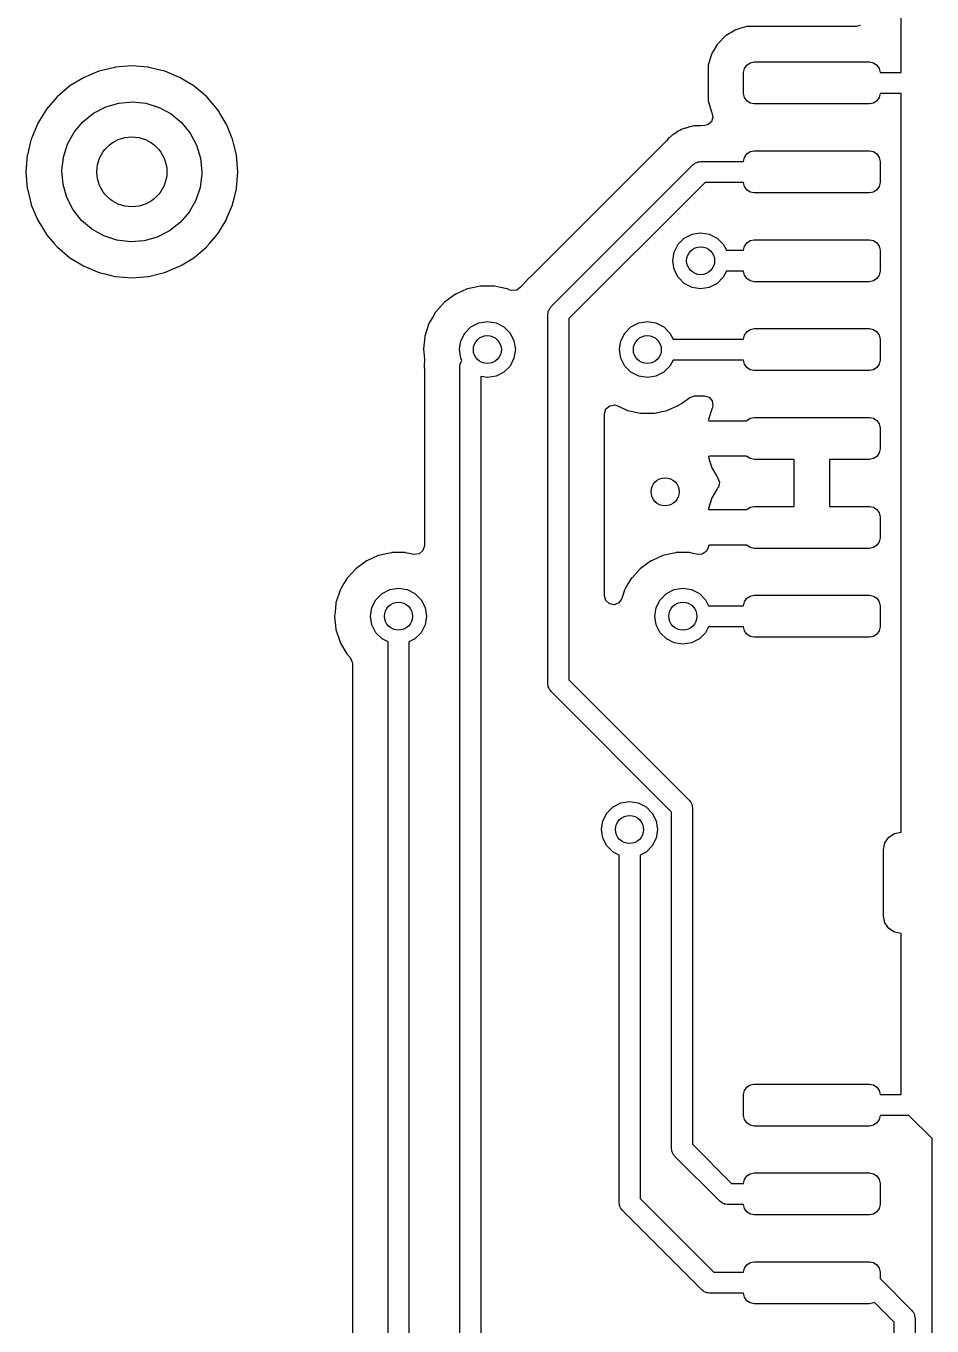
# Model space of a CAD drawing. Extents: x 51 to 243, y -135 to -54.
# Drawn here: x 88.4 to 101.35, y -82.53 to -63.96 of the extents above; entities that cross this region are included whole.
import ezdxf

# ---------------------------------------------------------------- set-up
doc = ezdxf.new("R2010")
doc.units = 0
doc.layers.add('BLACK', color=7, linetype='CONTINUOUS')

msp = doc.modelspace()

# ---------------------------------------------------------------- linework, layer by layer
at = {"layer": 'BLACK', "linetype": 'CONTINUOUS'}
for p, q in [((100.908, -64.62), (100.908, -62.32)), ((98.5376, -64.0149), (98.408, -64.0915)), ((98.5444, -64.0109), (98.5376, -64.0149)), ((98.5376, -64.0149), (98.5376, -64.0149)), ((98.552, -64.0086), (98.5444, -64.0109)), ((98.6042, -63.9935), (98.552, -64.0086)), ((98.552, -64.0086), (98.552, -64.0086)), ((98.7042, -63.9644), (98.6042, -63.9935)), ((98.7106, -63.9639), (98.7042, -63.9644)), ((98.739, -63.9617), (98.7106, -63.9639)), ((98.7106, -63.9639), (98.7106, -63.9639)), ((98.7415, -63.9615), (98.739, -63.9617)), ((98.739, -63.9617), (98.739, -63.9617)), ((100.273, -63.9615), (98.7415, -63.9615)), ((100.326, -63.9501), (100.273, -63.9615)), ((98.2795, -64.22), (98.218, -64.324)), ((98.2835, -64.2132), (98.2795, -64.22)), ((98.2795, -64.22), (98.2795, -64.22)), ((98.4012, -64.0955), (98.2835, -64.2132)), ((98.408, -64.0915), (98.4012, -64.0955)), ((98.408, -64.0915), (98.408, -64.0915)), ((98.1851, -64.4038), (98.1524, -64.5162)), ((98.1966, -64.364), (98.1851, -64.4038)), ((98.1989, -64.3564), (98.1966, -64.364)), ((98.1966, -64.364), (98.1966, -64.364)), ((98.218, -64.324), (98.1989, -64.3564)), ((89.4438, -64.6028), (89.2336, -64.6899)), ((89.4484, -64.6009), (89.4438, -64.6028)), ((89.4438, -64.6028), (89.4438, -64.6028)), ((89.5286, -64.5816), (89.4484, -64.6009)), ((89.6745, -64.5466), (89.5286, -64.5816)), ((89.6793, -64.5455), (89.6745, -64.5466)), ((89.6745, -64.5466), (89.6745, -64.5466)), ((89.916, -64.5268), (89.6793, -64.5455)), ((90.1527, -64.5455), (89.916, -64.5268)), ((90.1575, -64.5466), (90.1527, -64.5455)), ((90.3034, -64.5816), (90.1575, -64.5466)), ((90.1575, -64.5466), (90.1575, -64.5466)), ((90.3836, -64.6009), (90.3034, -64.5816)), ((90.3882, -64.6028), (90.3836, -64.6009)), ((90.5984, -64.6899), (90.3882, -64.6028)), ((90.3882, -64.6028), (90.3882, -64.6028)), ((98.1501, -64.5455), (98.1495, -64.5535)), ((98.1495, -64.5535), (98.1495, -64.9865)), ((98.1519, -64.5226), (98.1501, -64.5455)), ((98.1524, -64.5162), (98.1519, -64.5226)), ((98.1519, -64.5226), (98.1519, -64.5226)), ((98.658, -64.62), (98.6694, -64.5626)), ((98.658, -64.92), (98.658, -64.62)), ((98.6694, -64.5626), (98.7019, -64.5139)), ((98.7019, -64.5139), (98.7506, -64.4814)), ((98.7506, -64.4814), (98.808, -64.47)), ((98.808, -64.47), (100.458, -64.47)), ((100.458, -64.47), (100.515, -64.4814)), ((100.515, -64.4814), (100.564, -64.5139)), ((100.564, -64.5139), (100.597, -64.5626)), ((100.597, -64.5626), (100.608, -64.62)), ((100.608, -64.62), (100.908, -64.62)), ((89.0266, -64.8158), (88.846, -64.97)), ((89.0308, -64.8132), (89.0266, -64.8158)), ((89.2248, -64.6943), (89.0308, -64.8132)), ((89.0308, -64.8132), (89.0308, -64.8132)), ((89.229, -64.6918), (89.2248, -64.6943)), ((89.2336, -64.6899), (89.229, -64.6918)), ((89.2336, -64.6899), (89.2336, -64.6899)), ((90.603, -64.6918), (90.5984, -64.6899)), ((90.5984, -64.6899), (90.5984, -64.6899)), ((90.6072, -64.6943), (90.603, -64.6918)), ((90.8012, -64.8132), (90.6072, -64.6943)), ((90.8054, -64.8158), (90.8012, -64.8132)), ((90.8012, -64.8132), (90.8012, -64.8132)), ((90.986, -64.97), (90.8054, -64.8158)), ((88.846, -64.97), (88.6918, -65.1506)), ((91.1402, -65.1506), (90.986, -64.97)), ((98.1495, -64.9865), (98.1497, -64.989)), ((98.1497, -64.989), (98.1497, -64.989)), ((98.1497, -64.989), (98.1511, -65.0069)), ((98.1511, -65.0069), (98.1524, -65.0238)), ((98.6694, -64.9774), (98.658, -64.92)), ((98.7019, -65.0261), (98.6694, -64.9774)), ((100.597, -64.9774), (100.564, -65.0261)), ((100.608, -64.92), (100.597, -64.9774)), ((100.908, -64.92), (100.608, -64.92)), ((100.908, -75.475), (100.908, -64.92)), ((88.6892, -65.1548), (88.5955, -65.3078)), ((88.6918, -65.1506), (88.6892, -65.1548)), ((88.6892, -65.1548), (88.6892, -65.1548)), ((89.2163, -65.3255), (89.3684, -65.2032)), ((89.3684, -65.2032), (89.5414, -65.1128)), ((89.5414, -65.1128), (89.7286, -65.0577)), ((89.7286, -65.0577), (89.923, -65.04)), ((89.923, -65.04), (90.1171, -65.0604)), ((90.1171, -65.0604), (90.3035, -65.1181)), ((90.3035, -65.1181), (90.4752, -65.211)), ((91.1428, -65.1548), (91.1402, -65.1506)), ((91.2365, -65.3078), (91.1428, -65.1548)), ((91.1428, -65.1548), (91.1428, -65.1548)), ((98.1524, -65.0238), (98.1989, -65.1836)), ((98.1989, -65.1836), (98.2029, -65.1904)), ((98.2029, -65.1904), (98.206, -65.1977)), ((98.206, -65.1977), (98.2046, -65.1983)), ((98.2046, -65.1983), (98.2197, -65.2582)), ((98.7506, -65.0586), (98.7019, -65.0261)), ((98.808, -65.07), (98.7506, -65.0586)), ((100.458, -65.07), (98.808, -65.07)), ((100.515, -65.0586), (100.458, -65.07)), ((100.564, -65.0261), (100.515, -65.0586)), ((88.5659, -65.3576), (88.4811, -65.5623)), ((88.5678, -65.353), (88.5659, -65.3576)), ((88.5659, -65.3576), (88.5659, -65.3576)), ((88.5955, -65.3078), (88.5678, -65.353)), ((89.0909, -65.475), (89.2163, -65.3255)), ((90.4752, -65.211), (90.6256, -65.3354)), ((90.6256, -65.3354), (90.7489, -65.4866)), ((91.2642, -65.353), (91.2365, -65.3078)), ((91.2661, -65.3576), (91.2642, -65.353)), ((91.3509, -65.5623), (91.2661, -65.3576)), ((91.2661, -65.3576), (91.2661, -65.3576)), ((97.9196, -65.3904), (97.9002, -65.3944)), ((97.9402, -65.3844), (97.9196, -65.3904)), ((97.9863, -65.383), (97.9402, -65.3844)), ((97.9982, -65.3821), (97.9863, -65.383)), ((98.0026, -65.3815), (97.9982, -65.3821)), ((98.0317, -65.3815), (98.0026, -65.3815)), ((98.0356, -65.3814), (98.0317, -65.3815)), ((98.0407, -65.3813), (98.0356, -65.3814)), ((98.0978, -65.3795), (98.0407, -65.3813)), ((98.1419, -65.37), (98.0978, -65.3795)), ((98.1972, -65.3255), (98.1419, -65.37)), ((98.2197, -65.2582), (98.1972, -65.3255)), ((88.4769, -65.5724), (88.4625, -65.6324)), ((88.4811, -65.5623), (88.4769, -65.5724)), ((88.9969, -65.6461), (89.0909, -65.475)), ((90.7489, -65.4866), (90.8405, -65.6589)), ((91.3551, -65.5724), (91.3509, -65.5623)), ((91.3695, -65.6324), (91.3551, -65.5724)), ((97.5896, -65.5562), (97.5707, -65.579)), ((97.607, -65.5436), (97.5896, -65.5562)), ((97.622, -65.5307), (97.607, -65.5436)), ((97.6372, -65.5155), (97.622, -65.5307)), ((97.644, -65.5115), (97.6372, -65.5155)), ((97.677, -65.492), (97.644, -65.5115)), ((97.644, -65.5115), (97.644, -65.5115)), ((97.6869, -65.4855), (97.677, -65.492)), ((97.6901, -65.4832), (97.6869, -65.4855)), ((97.7242, -65.4584), (97.6901, -65.4832)), ((97.7442, -65.4505), (97.7242, -65.4584)), ((97.7619, -65.4418), (97.7442, -65.4505)), ((97.7804, -65.4309), (97.7619, -65.4418)), ((97.8248, -65.418), (97.7804, -65.4309)), ((97.836, -65.4141), (97.8248, -65.418)), ((97.8716, -65.4), (97.836, -65.4141)), ((97.8789, -65.3971), (97.8716, -65.4)), ((97.8716, -65.4), (97.8716, -65.4)), ((97.8868, -65.3961), (97.8789, -65.3971)), ((97.8932, -65.3953), (97.8868, -65.3961)), ((97.8868, -65.3961), (97.8868, -65.3961)), ((97.9002, -65.3944), (97.8932, -65.3953)), ((88.4625, -65.6324), (88.423, -65.797)), ((88.9379, -65.8321), (88.9969, -65.6461)), ((90.8405, -65.6589), (90.897, -65.8458)), ((91.409, -65.797), (91.3695, -65.6324)), ((97.5522, -65.6005), (95.6044, -67.5483)), ((97.5602, -65.5918), (97.5522, -65.6005)), ((97.5707, -65.579), (97.5602, -65.5918)), ((98.7019, -65.7839), (98.7506, -65.7514)), ((98.7506, -65.7514), (98.808, -65.74)), ((98.808, -65.74), (100.458, -65.74)), ((100.458, -65.74), (100.515, -65.7514)), ((100.515, -65.7514), (100.564, -65.7839)), ((88.4215, -65.8033), (88.4028, -66.04)), ((88.423, -65.797), (88.4215, -65.8033)), ((88.9161, -66.026), (88.9379, -65.8321)), ((90.897, -65.8458), (90.916, -66.04)), ((91.4105, -65.8033), (91.409, -65.797)), ((91.4292, -66.04), (91.4105, -65.8033)), ((95.9059, -67.9659), (97.9379, -65.9339)), ((97.9379, -65.9339), (97.955, -65.9241)), ((97.955, -65.9241), (97.969, -65.9101)), ((97.969, -65.9101), (97.9881, -65.905)), ((97.9881, -65.905), (98.0052, -65.8951)), ((98.0052, -65.8951), (98.0249, -65.8951)), ((98.0249, -65.8951), (98.044, -65.89)), ((98.044, -65.89), (98.658, -65.89)), ((98.658, -65.89), (98.6694, -65.8326)), ((98.6694, -65.8326), (98.7019, -65.7839)), ((100.564, -65.7839), (100.597, -65.8326)), ((100.597, -65.8326), (100.608, -65.89)), ((100.608, -65.89), (100.608, -66.19)), ((88.4028, -66.04), (88.4215, -66.2767)), ((88.9324, -66.2205), (88.9161, -66.026)), ((90.9156, -66.0679), (90.8911, -66.2615)), ((90.916, -66.04), (90.9156, -66.0679)), ((91.4105, -66.2767), (91.4292, -66.04)), ((88.4215, -66.2767), (88.4226, -66.2815)), ((88.4226, -66.2815), (88.4226, -66.2815)), ((88.4226, -66.2815), (88.451, -66.3996)), ((88.9862, -66.4081), (88.9324, -66.2205)), ((90.8911, -66.2615), (90.8295, -66.4467)), ((91.381, -66.3996), (91.4094, -66.2815)), ((91.4094, -66.2815), (91.4105, -66.2767)), ((91.4094, -66.2815), (91.4094, -66.2815)), ((98.1061, -66.19), (96.162, -68.1341)), ((98.658, -66.19), (98.1061, -66.19)), ((98.6694, -66.2474), (98.658, -66.19)), ((98.7019, -66.2961), (98.6694, -66.2474)), ((98.7506, -66.3286), (98.7019, -66.2961)), ((100.564, -66.2961), (100.515, -66.3286)), ((100.597, -66.2474), (100.564, -66.2961)), ((100.608, -66.19), (100.597, -66.2474)), ((88.451, -66.3996), (88.4769, -66.5076)), ((89.0754, -66.5817), (88.9862, -66.4081)), ((90.8295, -66.4467), (90.7331, -66.6164)), ((91.3551, -66.5076), (91.381, -66.3996)), ((98.808, -66.34), (98.7506, -66.3286)), ((100.458, -66.34), (98.808, -66.34)), ((100.515, -66.3286), (100.458, -66.34)), ((88.4769, -66.5076), (88.4788, -66.5122)), ((88.4788, -66.5122), (88.4788, -66.5122)), ((88.4788, -66.5122), (88.5617, -66.7123)), ((89.1967, -66.7347), (89.0754, -66.5817)), ((90.7331, -66.6164), (90.6056, -66.7642)), ((91.2703, -66.7123), (91.3532, -66.5122)), ((91.3532, -66.5122), (91.3551, -66.5076)), ((91.3532, -66.5122), (91.3532, -66.5122)), ((88.5617, -66.7123), (88.5678, -66.727)), ((88.5678, -66.727), (88.5703, -66.7312)), ((88.5703, -66.7312), (88.6892, -66.9252)), ((89.3453, -66.8611), (89.1967, -66.7347)), ((89.5157, -66.9564), (89.3453, -66.8611)), ((90.6056, -66.7642), (90.4518, -66.8843)), ((91.1428, -66.9252), (91.2617, -66.7312)), ((91.2617, -66.7312), (91.2642, -66.727)), ((91.2642, -66.727), (91.2703, -66.7123)), ((88.6892, -66.9252), (88.6892, -66.9252)), ((88.6892, -66.9252), (88.6918, -66.9294)), ((88.6918, -66.9294), (88.8062, -67.0633)), ((89.7013, -67.0167), (89.5157, -66.9564)), ((89.8951, -67.0398), (89.7013, -67.0167)), ((90.0896, -67.0248), (89.8951, -67.0398)), ((90.2776, -66.9723), (90.0896, -67.0248)), ((90.4518, -66.8843), (90.2776, -66.9723)), ((91.0258, -67.0633), (91.1402, -66.9294)), ((91.1402, -66.9294), (91.1428, -66.9252)), ((91.1428, -66.9252), (91.1428, -66.9252)), ((97.7204, -67.0749), (97.8089, -66.9864)), ((97.8089, -66.9864), (97.9204, -66.9296)), ((97.9204, -66.9296), (98.044, -66.91)), ((98.044, -66.91), (98.1676, -66.9296)), ((98.1676, -66.9296), (98.2791, -66.9864)), ((98.2791, -66.9864), (98.3676, -67.0749)), ((98.6694, -67.1026), (98.7019, -67.0539)), ((98.7019, -67.0539), (98.7506, -67.0214)), ((98.7506, -67.0214), (98.808, -67.01)), ((98.808, -67.01), (100.458, -67.01)), ((100.458, -67.01), (100.515, -67.0214)), ((100.515, -67.0214), (100.564, -67.0539)), ((100.564, -67.0539), (100.597, -67.1026)), ((88.8062, -67.0633), (88.8427, -67.1061)), ((88.8427, -67.1061), (88.846, -67.11)), ((88.846, -67.11), (89.0266, -67.2642)), ((90.8054, -67.2642), (90.986, -67.11)), ((90.986, -67.11), (90.9893, -67.1061)), ((90.9893, -67.1061), (91.0258, -67.0633)), ((97.644, -67.31), (97.6636, -67.1864)), ((97.6636, -67.1864), (97.7204, -67.0749)), ((98.3676, -67.0749), (98.411, -67.16)), ((98.411, -67.16), (98.658, -67.16)), ((98.658, -67.16), (98.6694, -67.1026)), ((100.597, -67.1026), (100.608, -67.16)), ((100.608, -67.16), (100.608, -67.46)), ((89.0266, -67.2642), (89.0308, -67.2668)), ((89.0308, -67.2668), (89.0308, -67.2668)), ((89.0308, -67.2668), (89.1994, -67.3701)), ((89.1994, -67.3701), (89.229, -67.3882)), ((89.229, -67.3882), (89.2336, -67.3901)), ((89.2336, -67.3901), (89.2336, -67.3901)), ((89.2336, -67.3901), (89.436, -67.4739)), ((90.396, -67.4739), (90.5984, -67.3901)), ((90.5984, -67.3901), (90.603, -67.3882)), ((90.5984, -67.3901), (90.5984, -67.3901)), ((90.603, -67.3882), (90.6326, -67.3701)), ((90.6326, -67.3701), (90.8012, -67.2668)), ((90.8012, -67.2668), (90.8054, -67.2642)), ((90.8012, -67.2668), (90.8012, -67.2668)), ((97.6636, -67.4336), (97.644, -67.31)), ((97.7204, -67.5451), (97.6636, -67.4336)), ((89.436, -67.4739), (89.4484, -67.4791)), ((89.4484, -67.4791), (89.5281, -67.4982)), ((89.5281, -67.4982), (89.6745, -67.5334)), ((89.6745, -67.5334), (89.6745, -67.5334)), ((89.6745, -67.5334), (89.6793, -67.5345)), ((89.6793, -67.5345), (89.916, -67.5532)), ((89.916, -67.5532), (90.1527, -67.5345)), ((90.1527, -67.5345), (90.1575, -67.5334)), ((90.1575, -67.5334), (90.3039, -67.4982)), ((90.1575, -67.5334), (90.1575, -67.5334)), ((90.3039, -67.4982), (90.3836, -67.4791)), ((90.3836, -67.4791), (90.396, -67.4739)), ((95.5376, -67.6151), (95.5171, -67.6357)), ((95.5404, -67.6123), (95.5376, -67.6151)), ((95.5835, -67.5664), (95.5404, -67.6123)), ((95.5889, -67.5606), (95.5835, -67.5664)), ((95.5835, -67.5664), (95.5835, -67.5664)), ((95.5956, -67.5563), (95.5889, -67.5606)), ((95.6044, -67.5483), (95.5956, -67.5563)), ((95.5956, -67.5563), (95.5956, -67.5563)), ((97.8089, -67.6336), (97.7204, -67.5451)), ((98.3676, -67.5451), (98.2791, -67.6336)), ((98.411, -67.46), (98.3676, -67.5451)), ((98.658, -67.46), (98.411, -67.46)), ((98.6694, -67.5174), (98.658, -67.46)), ((98.7019, -67.5661), (98.6694, -67.5174)), ((98.7506, -67.5986), (98.7019, -67.5661)), ((98.808, -67.61), (98.7506, -67.5986)), ((100.458, -67.61), (98.808, -67.61)), ((100.515, -67.5986), (100.458, -67.61)), ((100.564, -67.5661), (100.515, -67.5986)), ((100.597, -67.5174), (100.564, -67.5661)), ((100.608, -67.46), (100.597, -67.5174)), ((94.5392, -67.7889), (94.3847, -67.9011)), ((94.5453, -67.7862), (94.5392, -67.7889)), ((94.7077, -67.7139), (94.5453, -67.7862)), ((94.5453, -67.7862), (94.5453, -67.7862)), ((94.7137, -67.7112), (94.7077, -67.7139)), ((94.7077, -67.7139), (94.7077, -67.7139)), ((94.8071, -67.6914), (94.7137, -67.7112)), ((94.8941, -67.6729), (94.8071, -67.6914)), ((94.9005, -67.6715), (94.8941, -67.6729)), ((94.8941, -67.6729), (94.8941, -67.6729)), ((95.0915, -67.6715), (94.9005, -67.6715)), ((95.0979, -67.6729), (95.0915, -67.6715)), ((95.1849, -67.6914), (95.0979, -67.6729)), ((95.0979, -67.6729), (95.0979, -67.6729)), ((95.2783, -67.7112), (95.1849, -67.6914)), ((95.2843, -67.7139), (95.2783, -67.7112)), ((95.3186, -67.7291), (95.2843, -67.7139)), ((95.2843, -67.7139), (95.2843, -67.7139)), ((95.3448, -67.7375), (95.3186, -67.7291)), ((95.4155, -67.7314), (95.3448, -67.7375)), ((95.4715, -67.6883), (95.4155, -67.7314)), ((95.475, -67.6819), (95.4715, -67.6883)), ((95.4805, -67.6761), (95.475, -67.6819)), ((95.5066, -67.6482), (95.4805, -67.6761)), ((95.4805, -67.6761), (95.4805, -67.6761)), ((95.5144, -67.6392), (95.5066, -67.6482)), ((95.5171, -67.6357), (95.5144, -67.6392)), ((97.9204, -67.6904), (97.8089, -67.6336)), ((98.044, -67.71), (97.9204, -67.6904)), ((98.1676, -67.6904), (98.044, -67.71)), ((98.2791, -67.6336), (98.1676, -67.6904)), ((94.3803, -67.906), (94.2999, -67.9953)), ((94.3847, -67.9011), (94.3803, -67.906)), ((94.3803, -67.906), (94.3803, -67.906)), ((95.8821, -67.997), (95.8961, -67.983)), ((95.8961, -67.983), (95.9059, -67.9659)), ((94.2195, -68.108), (94.1664, -68.1999)), ((94.257, -68.0431), (94.2195, -68.108)), ((94.2999, -67.9953), (94.257, -68.0431)), ((95.862, -68.072), (95.8671, -68.0529)), ((95.862, -73.362), (95.862, -68.072)), ((95.8671, -68.0332), (95.877, -68.0161)), ((95.8671, -68.0529), (95.8671, -68.0332)), ((95.877, -68.0161), (95.8821, -67.997)), ((96.162, -68.1341), (96.162, -73.2999)), ((94.1615, -68.2084), (94.1025, -68.3901)), ((94.1664, -68.1999), (94.1615, -68.2084)), ((94.6156, -68.4564), (94.6724, -68.3449)), ((94.6724, -68.3449), (94.7609, -68.2564)), ((94.7609, -68.2564), (94.8724, -68.1996)), ((94.8724, -68.1996), (94.996, -68.18)), ((94.996, -68.18), (95.1196, -68.1996)), ((95.1196, -68.1996), (95.2311, -68.2564)), ((95.2311, -68.2564), (95.3196, -68.3449)), ((95.3196, -68.3449), (95.3764, -68.4564)), ((96.9016, -68.4564), (96.9584, -68.3449)), ((96.9584, -68.3449), (97.0469, -68.2564)), ((97.0469, -68.2564), (97.1584, -68.1996)), ((97.1584, -68.1996), (97.282, -68.18)), ((97.282, -68.18), (97.4056, -68.1996)), ((97.4056, -68.1996), (97.5171, -68.2564)), ((97.5171, -68.2564), (97.6056, -68.3449)), ((97.6056, -68.3449), (97.649, -68.43)), ((98.6694, -68.3726), (98.7019, -68.3239)), ((98.7019, -68.3239), (98.7506, -68.2914)), ((98.7506, -68.2914), (98.808, -68.28)), ((98.808, -68.28), (100.458, -68.28)), ((100.458, -68.28), (100.515, -68.2914)), ((100.515, -68.2914), (100.564, -68.3239)), ((100.564, -68.3239), (100.597, -68.3726)), ((94.1018, -68.3966), (94.0836, -68.5693)), ((94.1025, -68.3901), (94.1018, -68.3966)), ((94.1018, -68.3966), (94.1018, -68.3966)), ((94.596, -68.58), (94.6156, -68.4564)), ((95.3764, -68.4564), (95.396, -68.58)), ((96.882, -68.58), (96.9016, -68.4564)), ((97.649, -68.43), (98.658, -68.43)), ((98.658, -68.43), (98.6694, -68.3726)), ((100.597, -68.3726), (100.608, -68.43)), ((100.608, -68.43), (100.608, -68.73)), ((94.0836, -68.5693), (94.0825, -68.58)), ((94.0825, -68.58), (94.0912, -68.6631)), ((94.0912, -68.6631), (94.0966, -68.7146)), ((94.0966, -68.7146), (94.0964, -68.7367)), ((94.6156, -68.7036), (94.596, -68.58)), ((94.6331, -68.738), (94.6156, -68.7036)), ((95.3764, -68.7036), (95.3196, -68.8151)), ((95.396, -68.58), (95.3764, -68.7036)), ((96.9016, -68.7036), (96.882, -68.58)), ((96.9584, -68.8151), (96.9016, -68.7036)), ((97.649, -68.73), (97.6056, -68.8151)), ((98.658, -68.73), (97.649, -68.73)), ((98.6694, -68.7874), (98.658, -68.73)), ((100.608, -68.73), (100.597, -68.7874)), ((94.0944, -68.7795), (94.0911, -68.8007)), ((94.0911, -68.8007), (94.0948, -68.84)), ((94.096, -68.7598), (94.0944, -68.7795)), ((94.0948, -68.84), (94.0954, -68.8466)), ((94.0954, -68.8466), (94.096, -68.8585)), ((94.0964, -68.7367), (94.096, -68.7383)), ((94.096, -68.7383), (94.096, -68.7598)), ((94.096, -68.8585), (94.096, -71.3843)), ((94.6045, -68.8215), (94.6096, -68.8024)), ((94.6045, -97.2945), (94.6045, -68.8215)), ((94.6096, -68.7827), (94.6195, -68.7656)), ((94.6096, -68.8024), (94.6096, -68.7827)), ((94.6195, -68.7656), (94.6246, -68.7465)), ((94.6246, -68.7465), (94.6331, -68.738)), ((95.2311, -68.9036), (95.1196, -68.9604)), ((95.3196, -68.8151), (95.2311, -68.9036)), ((97.0469, -68.9036), (96.9584, -68.8151)), ((97.1584, -68.9604), (97.0469, -68.9036)), ((97.5171, -68.9036), (97.4056, -68.9604)), ((97.6056, -68.8151), (97.5171, -68.9036)), ((98.7019, -68.8361), (98.6694, -68.7874)), ((98.7506, -68.8686), (98.7019, -68.8361)), ((98.808, -68.88), (98.7506, -68.8686)), ((100.458, -68.88), (98.808, -68.88)), ((100.515, -68.8686), (100.458, -68.88)), ((100.564, -68.8361), (100.515, -68.8686)), ((100.597, -68.7874), (100.564, -68.8361)), ((94.996, -68.98), (94.9045, -68.9655)), ((94.9045, -68.9655), (94.9045, -97.2324)), ((95.1196, -68.9604), (94.996, -68.98)), ((97.282, -68.98), (97.1584, -68.9604)), ((97.4056, -68.9604), (97.282, -68.98)), ((97.7698, -69.3486), (97.8882, -69.2626)), ((97.8882, -69.2626), (97.955, -69.2387)), ((97.955, -69.2387), (97.9622, -69.2385)), ((97.9622, -69.2385), (98.0956, -69.2385)), ((98.0956, -69.2385), (98.1637, -69.2585)), ((98.1637, -69.2585), (98.2102, -69.3122)), ((96.6705, -69.4962), (96.6905, -69.4281)), ((96.6905, -69.4281), (96.7442, -69.3816)), ((96.7442, -69.3816), (96.8144, -69.3715)), ((96.8144, -69.3715), (96.8477, -69.3811)), ((96.8477, -69.3811), (96.9789, -69.4395)), ((96.9789, -69.4395), (96.9997, -69.4488)), ((96.9997, -69.4488), (97.0698, -69.4637)), ((97.0698, -69.4637), (97.1801, -69.4871)), ((97.3839, -69.4871), (97.4942, -69.4637)), ((97.4942, -69.4637), (97.5643, -69.4488)), ((97.5643, -69.4488), (97.5845, -69.4398)), ((97.5845, -69.4398), (97.7327, -69.3738)), ((97.7327, -69.3738), (97.7388, -69.3711)), ((97.7327, -69.3738), (97.7327, -69.3738)), ((97.7388, -69.3711), (97.7698, -69.3486)), ((98.1971, -69.4442), (98.1581, -69.5786)), ((98.2034, -69.4298), (98.1971, -69.4442)), ((98.204, -69.4286), (98.2034, -69.4298)), ((98.2048, -69.4264), (98.204, -69.4286)), ((98.2065, -69.4225), (98.2048, -69.4264)), ((98.2203, -69.3824), (98.2062, -69.4224)), ((98.2062, -69.4224), (98.2065, -69.4225)), ((98.2102, -69.3122), (98.2203, -69.3824)), ((96.6705, -72.1), (96.6705, -69.4962)), ((97.1801, -69.4871), (97.1801, -69.4871)), ((97.1801, -69.4871), (97.1865, -69.4885)), ((97.1865, -69.4885), (97.3775, -69.4885)), ((97.3775, -69.4885), (97.3839, -69.4871)), ((97.3839, -69.4871), (97.3839, -69.4871)), ((98.1581, -69.5786), (98.1581, -69.5927)), ((98.1581, -69.5927), (98.1654, -69.596)), ((98.1654, -69.596), (98.7006, -69.596)), ((98.7006, -69.596), (98.7019, -69.5939)), ((98.7019, -69.5939), (98.7506, -69.5614)), ((98.7506, -69.5614), (98.808, -69.55)), ((98.808, -69.55), (100.458, -69.55)), ((100.458, -69.55), (100.515, -69.5614)), ((100.515, -69.5614), (100.564, -69.5939)), ((100.564, -69.5939), (100.597, -69.6426)), ((100.597, -69.6426), (100.608, -69.7)), ((100.608, -69.7), (100.608, -70)), ((100.608, -70), (100.597, -70.0574)), ((98.1576, -70.108), (98.1565, -70.1159)), ((98.1565, -70.1159), (98.1971, -70.2558)), ((98.1711, -70.104), (98.1576, -70.108)), ((98.7006, -70.104), (98.1711, -70.104)), ((98.7019, -70.1061), (98.7006, -70.104)), ((98.7506, -70.1386), (98.7019, -70.1061)), ((98.808, -70.15), (98.7506, -70.1386)), ((99.379, -70.15), (98.808, -70.15)), ((99.379, -70.82), (99.379, -70.15)), ((100.458, -70.15), (99.887, -70.15)), ((99.887, -70.15), (99.887, -70.82)), ((100.515, -70.1386), (100.458, -70.15)), ((100.564, -70.1061), (100.515, -70.1386)), ((100.597, -70.0574), (100.564, -70.1061)), ((98.1971, -70.2558), (98.2034, -70.2702)), ((98.2034, -70.2702), (98.2799, -70.3997)), ((98.2799, -70.3997), (98.2862, -70.4078)), ((98.2799, -70.5703), (98.2034, -70.6998)), ((98.2862, -70.5622), (98.2799, -70.5703)), ((98.2862, -70.4078), (98.3121, -70.4739)), ((98.2982, -70.5435), (98.2862, -70.5622)), ((98.3121, -70.4739), (98.2982, -70.5435)), ((98.1971, -70.7142), (98.1581, -70.8486)), ((98.2034, -70.6998), (98.1971, -70.7142)), ((98.1581, -70.8486), (98.1581, -70.8627)), ((98.1581, -70.8627), (98.1654, -70.866)), ((98.1654, -70.866), (98.7006, -70.866)), ((98.7006, -70.866), (98.7019, -70.8639)), ((98.7019, -70.8639), (98.7506, -70.8314)), ((98.7506, -70.8314), (98.808, -70.82)), ((98.808, -70.82), (99.379, -70.82)), ((99.887, -70.82), (100.458, -70.82)), ((100.458, -70.82), (100.515, -70.8314)), ((100.515, -70.8314), (100.564, -70.8639)), ((100.564, -70.8639), (100.597, -70.9126)), ((100.597, -70.9126), (100.608, -70.97)), ((100.608, -70.97), (100.608, -71.27)), ((100.597, -71.3274), (100.564, -71.3761)), ((100.608, -71.27), (100.597, -71.3274)), ((93.4437, -71.5212), (93.4377, -71.5239)), ((93.5488, -71.4989), (93.4437, -71.5212)), ((93.6241, -71.4829), (93.5488, -71.4989)), ((93.6305, -71.4815), (93.6241, -71.4829)), ((93.6241, -71.4829), (93.6241, -71.4829)), ((93.8215, -71.4815), (93.6305, -71.4815)), ((93.8279, -71.4829), (93.8215, -71.4815)), ((93.9438, -71.5075), (93.8279, -71.4829)), ((93.8279, -71.4829), (93.8279, -71.4829)), ((93.9521, -71.509), (93.9438, -71.5075)), ((94.0223, -71.4989), (93.9521, -71.509)), ((94.076, -71.4524), (94.0223, -71.4989)), ((94.096, -71.3843), (94.076, -71.4524)), ((97.5077, -71.5212), (97.5017, -71.5239)), ((97.6128, -71.4989), (97.5077, -71.5212)), ((97.6881, -71.4829), (97.6128, -71.4989)), ((97.6945, -71.4815), (97.6881, -71.4829)), ((97.6881, -71.4829), (97.6881, -71.4829)), ((97.8855, -71.4815), (97.6945, -71.4815)), ((97.8919, -71.4829), (97.8855, -71.4815)), ((98.0033, -71.5065), (97.8919, -71.4829)), ((97.8919, -71.4829), (97.8919, -71.4829)), ((98.065, -71.5042), (98.0033, -71.5065)), ((98.1248, -71.4658), (98.065, -71.5042)), ((98.1542, -71.4012), (98.1248, -71.4658)), ((98.1576, -71.378), (98.1542, -71.4012)), ((98.1711, -71.374), (98.1576, -71.378)), ((98.7006, -71.374), (98.1711, -71.374)), ((98.7019, -71.3761), (98.7006, -71.374)), ((98.7506, -71.4086), (98.7019, -71.3761)), ((98.808, -71.42), (98.7506, -71.4086)), ((100.458, -71.42), (98.808, -71.42)), ((100.515, -71.4086), (100.458, -71.42)), ((100.564, -71.3761), (100.515, -71.4086)), ((93.2252, -71.6309), (93.1147, -71.7111)), ((93.2639, -71.6028), (93.2252, -71.6309)), ((93.2692, -71.5989), (93.2639, -71.6028)), ((93.2639, -71.6028), (93.2639, -71.6028)), ((93.2753, -71.5962), (93.2692, -71.5989)), ((93.4377, -71.5239), (93.2753, -71.5962)), ((93.2753, -71.5962), (93.2753, -71.5962)), ((93.4377, -71.5239), (93.4377, -71.5239)), ((97.2892, -71.6309), (97.1787, -71.7111)), ((97.3279, -71.6028), (97.2892, -71.6309)), ((97.3332, -71.5989), (97.3279, -71.6028)), ((97.3279, -71.6028), (97.3279, -71.6028)), ((97.3393, -71.5962), (97.3332, -71.5989)), ((97.5017, -71.5239), (97.3393, -71.5962)), ((97.3393, -71.5962), (97.3393, -71.5962)), ((97.5017, -71.5239), (97.5017, -71.5239)), ((92.987, -71.8531), (92.946, -71.9239)), ((92.9991, -71.8396), (92.987, -71.8531)), ((93.1103, -71.716), (92.9991, -71.8396)), ((93.1147, -71.7111), (93.1103, -71.716)), ((93.1103, -71.716), (93.1103, -71.716)), ((97.051, -71.8531), (97.01, -71.9239)), ((97.0631, -71.8396), (97.051, -71.8531)), ((97.1743, -71.716), (97.0631, -71.8396)), ((97.1787, -71.7111), (97.1743, -71.716)), ((97.1743, -71.716), (97.1743, -71.716)), ((92.8915, -72.0184), (92.8325, -72.2001)), ((92.9079, -71.9899), (92.8915, -72.0184)), ((92.946, -71.9239), (92.9079, -71.9899)), ((93.4024, -72.1549), (93.4909, -72.0664)), ((93.4909, -72.0664), (93.6024, -72.0096)), ((93.6024, -72.0096), (93.726, -71.99)), ((93.726, -71.99), (93.8496, -72.0096)), ((93.8496, -72.0096), (93.9611, -72.0664)), ((93.9611, -72.0664), (94.0496, -72.1549)), ((96.9555, -72.0184), (96.9173, -72.136)), ((96.9719, -71.9899), (96.9555, -72.0184)), ((97.01, -71.9239), (96.9719, -71.9899)), ((97.4664, -72.1549), (97.5549, -72.0664)), ((97.5549, -72.0664), (97.6664, -72.0096)), ((97.6664, -72.0096), (97.79, -71.99)), ((97.79, -71.99), (97.9136, -72.0096)), ((97.9136, -72.0096), (98.0251, -72.0664)), ((98.0251, -72.0664), (98.1136, -72.1549)), ((92.8318, -72.2066), (92.8188, -72.3302)), ((92.8325, -72.2001), (92.8318, -72.2066)), ((92.8318, -72.2066), (92.8318, -72.2066)), ((93.3456, -72.2664), (93.4024, -72.1549)), ((94.0496, -72.1549), (94.1064, -72.2664)), ((96.6886, -72.165), (96.6705, -72.1)), ((96.7409, -72.213), (96.6886, -72.165)), ((96.8109, -72.2251), (96.7409, -72.213)), ((96.8763, -72.1975), (96.8109, -72.2251)), ((96.9163, -72.1389), (96.8763, -72.1975)), ((96.9173, -72.136), (96.9163, -72.1389)), ((97.4096, -72.2664), (97.4664, -72.1549)), ((98.1136, -72.1549), (98.157, -72.24)), ((98.157, -72.24), (98.658, -72.24)), ((98.658, -72.24), (98.6694, -72.1826)), ((98.6694, -72.1826), (98.7019, -72.1339)), ((98.7019, -72.1339), (98.7506, -72.1014)), ((98.7506, -72.1014), (98.808, -72.09)), ((98.808, -72.09), (100.458, -72.09)), ((100.458, -72.09), (100.515, -72.1014)), ((100.515, -72.1014), (100.564, -72.1339)), ((100.564, -72.1339), (100.597, -72.1826)), ((100.597, -72.1826), (100.608, -72.24)), ((100.608, -72.24), (100.608, -72.54)), ((92.8188, -72.3302), (92.8125, -72.39)), ((92.8125, -72.39), (92.8132, -72.3966)), ((92.8132, -72.3966), (92.8264, -72.5221)), ((93.326, -72.39), (93.3456, -72.2664)), ((93.3456, -72.5136), (93.326, -72.39)), ((94.1064, -72.2664), (94.126, -72.39)), ((94.126, -72.39), (94.1064, -72.5136)), ((97.39, -72.39), (97.4096, -72.2664)), ((97.4096, -72.5136), (97.39, -72.39)), ((92.8264, -72.5221), (92.8325, -72.5799)), ((92.8325, -72.5799), (92.8915, -72.7616)), ((93.4024, -72.6251), (93.3456, -72.5136)), ((93.4909, -72.7136), (93.4024, -72.6251)), ((94.0496, -72.6251), (93.9611, -72.7136)), ((94.1064, -72.5136), (94.0496, -72.6251)), ((97.4664, -72.6251), (97.4096, -72.5136)), ((97.5549, -72.7136), (97.4664, -72.6251)), ((98.1136, -72.6251), (98.0251, -72.7136)), ((98.157, -72.54), (98.1136, -72.6251)), ((98.658, -72.54), (98.157, -72.54)), ((98.6694, -72.5974), (98.658, -72.54)), ((98.7019, -72.6461), (98.6694, -72.5974)), ((100.597, -72.5974), (100.564, -72.6461)), ((100.608, -72.54), (100.597, -72.5974)), ((92.8915, -72.7616), (92.8948, -72.7673)), ((92.8948, -72.7673), (92.8948, -72.7673)), ((92.8948, -72.7673), (92.8991, -72.7747)), ((92.8991, -72.7747), (92.987, -72.9269)), ((93.576, -72.757), (93.4909, -72.7136)), ((93.576, -83.7579), (93.576, -72.757)), ((93.9611, -72.7136), (93.876, -72.757)), ((93.876, -72.757), (93.876, -83.82)), ((97.6664, -72.7704), (97.5549, -72.7136)), ((97.79, -72.79), (97.6664, -72.7704)), ((97.9136, -72.7704), (97.79, -72.79)), ((98.0251, -72.7136), (97.9136, -72.7704)), ((98.7506, -72.6786), (98.7019, -72.6461)), ((98.808, -72.69), (98.7506, -72.6786)), ((100.458, -72.69), (98.808, -72.69)), ((100.515, -72.6786), (100.458, -72.69)), ((100.564, -72.6461), (100.515, -72.6786)), ((92.987, -72.9269), (92.9914, -72.9319)), ((92.9914, -72.9319), (92.9914, -72.9319)), ((92.9914, -72.9319), (93.0351, -72.9804)), ((93.0351, -72.9804), (93.0659, -73.0445)), ((93.0659, -73.0445), (93.0675, -73.0648)), ((93.0675, -73.0648), (93.0675, -83.495)), ((95.8671, -73.3811), (95.862, -73.362)), ((96.162, -73.2999), (97.8836, -75.0215)), ((95.8671, -73.4009), (95.8671, -73.3811)), ((95.877, -73.418), (95.8671, -73.4009)), ((95.8821, -73.437), (95.877, -73.418)), ((95.8961, -73.451), (95.8821, -73.437)), ((95.9059, -73.4681), (95.8961, -73.451)), ((97.6275, -75.1897), (95.9059, -73.4681)), ((96.9044, -75.0576), (97.028, -75.038)), ((97.028, -75.038), (97.1516, -75.0576)), ((97.8836, -75.0215), (97.8935, -75.0386)), ((97.8935, -75.0386), (97.9074, -75.0525)), ((96.6476, -75.3144), (96.7044, -75.2029)), ((96.7044, -75.2029), (96.7929, -75.1144)), ((96.7929, -75.1144), (96.9044, -75.0576)), ((97.1516, -75.0576), (97.2631, -75.1144)), ((97.2631, -75.1144), (97.3516, -75.2029)), ((97.3516, -75.2029), (97.4084, -75.3144)), ((97.6275, -79.9975), (97.6275, -75.1897)), ((97.9074, -75.0525), (97.9125, -75.0716)), ((97.9125, -75.0716), (97.9224, -75.0887)), ((97.9224, -75.0887), (97.9224, -75.1085)), ((97.9224, -75.1085), (97.9275, -75.1275)), ((97.9275, -75.1275), (97.9275, -79.9354)), ((96.628, -75.438), (96.6476, -75.3144)), ((97.4084, -75.3144), (97.428, -75.438)), ((96.6476, -75.5616), (96.628, -75.438)), ((96.7044, -75.6731), (96.6476, -75.5616)), ((97.4084, -75.5616), (97.3516, -75.6731)), ((97.428, -75.438), (97.4084, -75.5616)), ((100.677, -75.6293), (100.731, -75.5482)), ((100.731, -75.5482), (100.812, -75.494)), ((100.812, -75.494), (100.908, -75.475)), ((96.7929, -75.7616), (96.7044, -75.6731)), ((96.878, -75.805), (96.7929, -75.7616)), ((97.2631, -75.7616), (97.178, -75.805)), ((97.3516, -75.6731), (97.2631, -75.7616)), ((100.658, -75.725), (100.677, -75.6293)), ((100.658, -76.675), (100.658, -75.725)), ((96.878, -80.772), (96.878, -75.805)), ((97.178, -75.805), (97.178, -80.7099)), ((100.677, -76.7707), (100.658, -76.675)), ((100.731, -76.8518), (100.677, -76.7707)), ((100.812, -76.906), (100.731, -76.8518)), ((100.908, -76.925), (100.812, -76.906)), ((100.908, -79.225), (100.908, -76.925)), ((98.6694, -79.1676), (98.7019, -79.1189)), ((98.7019, -79.1189), (98.7506, -79.0864)), ((98.7506, -79.0864), (98.808, -79.075)), ((98.808, -79.075), (100.458, -79.075)), ((100.458, -79.075), (100.515, -79.0864)), ((100.515, -79.0864), (100.564, -79.1189)), ((100.564, -79.1189), (100.597, -79.1676)), ((98.658, -79.225), (98.6694, -79.1676)), ((98.658, -79.525), (98.658, -79.225)), ((100.597, -79.1676), (100.608, -79.225)), ((100.608, -79.225), (100.908, -79.225)), ((98.6694, -79.5824), (98.658, -79.525)), ((98.7019, -79.6311), (98.6694, -79.5824)), ((98.7506, -79.6636), (98.7019, -79.6311)), ((98.808, -79.675), (98.7506, -79.6636)), ((100.458, -79.675), (98.808, -79.675)), ((100.515, -79.6636), (100.458, -79.675)), ((100.564, -79.6311), (100.515, -79.6636)), ((100.597, -79.5824), (100.564, -79.6311)), ((100.608, -79.525), (100.597, -79.5824)), ((101.02, -79.525), (100.608, -79.525)), ((101.35, -79.8546), (101.02, -79.525)), ((101.35, -90.08), (101.35, -79.8546)), ((97.6326, -80.0166), (97.6275, -79.9975)), ((97.6326, -80.0363), (97.6326, -80.0166)), ((97.6425, -80.0534), (97.6326, -80.0363)), ((97.6476, -80.0725), (97.6425, -80.0534)), ((97.9275, -79.9354), (98.4871, -80.495)), ((97.6616, -80.0865), (97.6476, -80.0725)), ((97.6714, -80.1036), (97.6616, -80.0865)), ((98.3189, -80.7511), (97.6714, -80.1036)), ((98.658, -80.495), (98.6694, -80.4376)), ((98.6694, -80.4376), (98.7019, -80.3889)), ((98.7019, -80.3889), (98.7506, -80.3564)), ((98.7506, -80.3564), (98.808, -80.345)), ((98.808, -80.345), (100.458, -80.345)), ((100.458, -80.345), (100.515, -80.3564)), ((100.515, -80.3564), (100.564, -80.3889)), ((100.564, -80.3889), (100.597, -80.4376)), ((100.597, -80.4376), (100.608, -80.495)), ((98.4871, -80.495), (98.658, -80.495)), ((100.608, -80.495), (100.608, -80.795)), ((96.8831, -80.7911), (96.878, -80.772)), ((96.8831, -80.8108), (96.8831, -80.7911)), ((97.178, -80.7099), (98.2331, -81.765)), ((98.336, -80.7609), (98.3189, -80.7511)), ((98.35, -80.7749), (98.336, -80.7609)), ((98.3691, -80.78), (98.35, -80.7749)), ((98.3862, -80.7899), (98.3691, -80.78)), ((98.4059, -80.7899), (98.3862, -80.7899)), ((98.425, -80.795), (98.4059, -80.7899)), ((98.658, -80.795), (98.425, -80.795)), ((98.6694, -80.8524), (98.658, -80.795)), ((100.608, -80.795), (100.597, -80.8524)), ((96.893, -80.8279), (96.8831, -80.8108)), ((96.8981, -80.847), (96.893, -80.8279)), ((96.9121, -80.861), (96.8981, -80.847)), ((96.9219, -80.8781), (96.9121, -80.861)), ((98.0649, -82.0211), (96.9219, -80.8781)), ((98.7019, -80.9011), (98.6694, -80.8524)), ((98.7506, -80.9336), (98.7019, -80.9011)), ((98.808, -80.945), (98.7506, -80.9336)), ((100.458, -80.945), (98.808, -80.945)), ((100.515, -80.9336), (100.458, -80.945)), ((100.564, -80.9011), (100.515, -80.9336)), ((100.597, -80.8524), (100.564, -80.9011)), ((98.658, -81.765), (98.6694, -81.7076)), ((98.6694, -81.7076), (98.7019, -81.6589)), ((98.7019, -81.6589), (98.7506, -81.6264)), ((98.7506, -81.6264), (98.808, -81.615)), ((98.808, -81.615), (100.458, -81.615)), ((100.458, -81.615), (100.515, -81.6264)), ((100.515, -81.6264), (100.564, -81.6589)), ((100.564, -81.6589), (100.597, -81.7076)), ((100.597, -81.7076), (100.608, -81.765)), ((98.2331, -81.765), (98.658, -81.765)), ((100.608, -81.765), (100.608, -81.8539)), ((100.608, -81.8539), (101.064, -82.3095)), ((98.082, -82.0309), (98.0649, -82.0211)), ((98.096, -82.0449), (98.082, -82.0309)), ((98.1151, -82.05), (98.096, -82.0449)), ((98.1322, -82.0599), (98.1151, -82.05)), ((98.1519, -82.0599), (98.1322, -82.0599)), ((98.171, -82.065), (98.1519, -82.0599)), ((98.658, -82.065), (98.171, -82.065)), ((98.6694, -82.1224), (98.658, -82.065)), ((98.7019, -82.1711), (98.6694, -82.1224)), ((98.7506, -82.2036), (98.7019, -82.1711)), ((98.808, -82.215), (98.7506, -82.2036)), ((100.458, -82.215), (98.808, -82.215)), ((100.515, -82.2036), (100.458, -82.215)), ((100.526, -82.1964), (100.515, -82.2036)), ((100.808, -82.4777), (100.526, -82.1964)), ((100.808, -84.1463), (100.808, -82.4777)), ((101.064, -82.3095), (101.073, -82.3266)), ((101.073, -82.3266), (101.087, -82.3405)), ((101.087, -82.3405), (101.093, -82.3596)), ((101.093, -82.3596), (101.102, -82.3767)), ((101.102, -82.3767), (101.102, -82.3964)), ((101.102, -82.3964), (101.108, -82.4155)), ((101.108, -82.4155), (101.108, -84.2085))]:
    msp.add_line(p, q, dxfattribs=at)
at = {"layer": 'BLACK'}
for centre, radius in [((89.916, -66.04), 0.5), ((98.044, -67.31), 0.2), ((94.996, -68.58), 0.2), ((97.282, -68.58), 0.2), ((97.536, -70.612), 0.2), ((93.726, -72.39), 0.2), ((97.79, -72.39), 0.2), ((97.028, -75.438), 0.2)]:
    msp.add_circle(centre, radius, dxfattribs=at)

doc.saveas('drawing.dxf')
